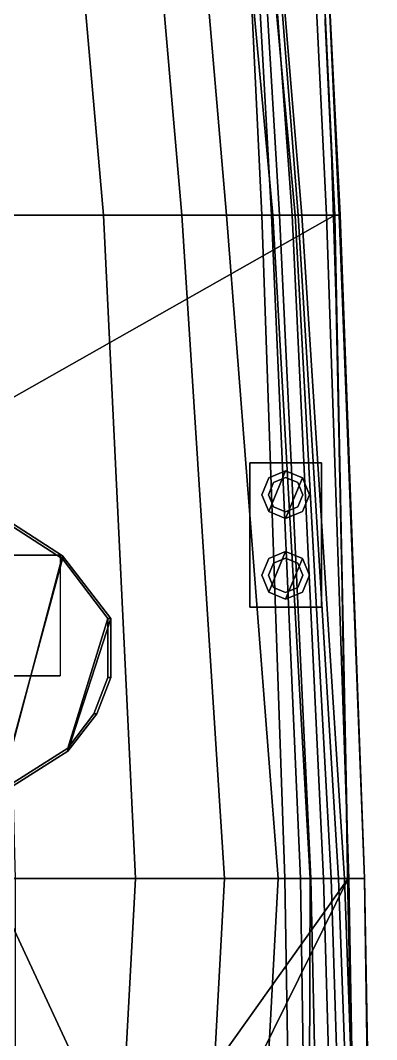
# Model space of a CAD drawing. Extents: x -12 to 12, y -95 to 93.
# Drawn here: x 6.57 to 11.34, y 17.83 to 31.5 of the extents above; entities that cross this region are included whole.
import ezdxf

# ---------------------------------------------------------------- set-up
doc = ezdxf.new("R2010")
doc.units = 0
doc.layers.get('0').update_dxf_attribs({"linetype": 'CONTINUOUS'})
doc.layers.add('RAILINGS', color=6, linetype='CONTINUOUS')
doc.layers.add('SUPERSCTUCTURE', color=3, linetype='CONTINUOUS')

msp = doc.modelspace()

# ---------------------------------------------------------------- linework, layer by layer
for points in [[(7.68, 28.89, -6.31), (6.26, 28.89, -6.94), (5.63, 38.12, -6.77), (6.87, 38.12, -6.24)], [(8.73, 28.89, -5.52), (7.68, 28.89, -6.31), (6.87, 38.12, -6.24), (7.93, 38.12, -5.44)], [(9.33, 28.89, -4.83), (8.73, 28.89, -5.52), (7.93, 38.12, -5.44), (8.54, 38.12, -4.7)], [(9.95, 28.89, -3.61), (9.33, 28.89, -4.83), (8.54, 38.12, -4.7), (9.1, 38.12, -3.61)], [(10.25, 28.89, -2.68), (9.95, 28.89, -3.61), (9.1, 38.12, -3.61), (9.4, 38.12, -2.68)], [(9.8, 28.89, 1.01), (9.93, 28.89, 0.7), (9.42, 38.12, 0.7), (9.36, 38.12, 1.11)], [(10.67, 28.89, 4.57), (9.8, 28.89, 1.01), (9.36, 38.12, 1.11), (10.22, 38.12, 4.57)], [(10.34, 28.89, -1.97), (10.25, 28.89, -2.68), (9.4, 38.12, -2.68), (9.57, 38.12, -1.51)], [(9.93, 28.89, 0.7), (10.04, 28.89, 0.39), (9.49, 38.12, 0.39), (9.42, 38.12, 0.7)], [(10.04, 28.89, 0.39), (10.21, 28.89, -0.06), (9.54, 38.12, -0.06), (9.49, 38.12, 0.39)], [(10.21, 28.89, -0.06), (10.29, 28.89, -0.83), (9.57, 38.12, -0.89), (9.54, 38.12, -0.06)], [(10.29, 28.89, -0.83), (10.34, 28.89, -1.32), (9.57, 38.12, -1.51), (9.57, 38.12, -0.89)], [(10.34, 28.89, -1.32), (10.34, 28.89, -1.97), (9.57, 38.12, -1.51)], [(10.85, 28.89, 5.5), (10.67, 28.89, 4.57), (10.22, 38.12, 4.57), (10.39, 38.12, 5.5)], [(10.78, 28.89, 6), (10.84, 28.89, 5.7), (10.41, 38.12, 5.7), (10.34, 38.12, 6.03)], [(10.84, 28.89, 5.7), (10.85, 28.89, 5.5), (10.39, 38.12, 5.5), (10.41, 38.12, 5.7)], [(8.11, 19.99, -6.31), (6.5, 19.99, -6.98), (6.26, 28.89, -6.94), (7.68, 28.89, -6.31)], [(9.3, 19.99, -5.52), (8.11, 19.99, -6.31), (7.68, 28.89, -6.31), (8.73, 28.89, -5.52)], [(10.02, 19.99, -4.72), (9.3, 19.99, -5.52), (8.73, 28.89, -5.52), (9.33, 28.89, -4.83)], [(10.45, 19.99, -3.96), (10.02, 19.99, -4.72), (9.33, 28.89, -4.83), (9.95, 28.89, -3.61)], [(10.11, 19.99, 1.01), (10.32, 19.99, 0.7), (9.93, 28.89, 0.7), (9.8, 28.89, 1.01)], [(10.97, 19.99, 4.57), (10.11, 19.99, 1.01), (9.8, 28.89, 1.01), (10.67, 28.89, 4.57)], [(10.32, 19.99, 0.7), (10.46, 19.99, 0.39), (10.04, 28.89, 0.39), (9.93, 28.89, 0.7)], [(10.73, 19.99, -3.06), (10.45, 19.99, -3.96), (9.95, 28.89, -3.61), (10.25, 28.89, -2.68)], [(10.46, 19.99, 0.39), (10.63, 19.99, -0.06), (10.21, 28.89, -0.06), (10.04, 28.89, 0.39)], [(10.63, 19.99, -0.06), (10.83, 19.99, -0.83), (10.29, 28.89, -0.83), (10.21, 28.89, -0.06)], [(10.91, 19.99, -1.97), (10.73, 19.99, -3.06), (10.25, 28.89, -2.68), (10.34, 28.89, -1.97)], [(10.83, 19.99, -0.83), (10.91, 19.99, -1.46), (10.34, 28.89, -1.32), (10.29, 28.89, -0.83)], [(10.91, 19.99, -1.46), (10.91, 19.99, -1.97), (10.34, 28.89, -1.97), (10.34, 28.89, -1.32)], [(11.18, 19.99, 5.5), (10.97, 19.99, 4.57), (10.67, 28.89, 4.57), (10.85, 28.89, 5.5)], [(10.96, 19.99, 5.97), (11.18, 19.99, 5.7), (10.84, 28.89, 5.7), (10.78, 28.89, 6)], [(11.18, 19.99, 5.7), (11.18, 19.99, 5.5), (10.85, 28.89, 5.5), (10.84, 28.89, 5.7)], [(10.6, 25.57, 6.08), (10.6, 25.57, 5.98), (9.64, 25.57, 5.98), (9.64, 25.57, 6.08)], [(10.6, 23.63, 6.08), (10.6, 25.57, 6.08), (9.64, 25.57, 6.08), (9.64, 23.63, 6.08)], [(9.64, 25.57, 6.08), (9.64, 25.57, 5.98), (9.64, 23.63, 5.98), (9.64, 23.63, 6.08)], [(9.894, 25.366, 6.66), (9.8, 25.14, 6.66), (9.894, 24.914, 6.66), (10.12, 25.46, 6.66)], [(10.12, 25.46, 6.56), (9.894, 25.366, 6.56), (9.894, 25.366, 6.66), (10.12, 25.46, 6.66)], [(10.12, 25.46, 6.66), (9.894, 24.914, 6.66), (10.12, 24.82, 6.66), (10.346, 25.366, 6.66)], [(10.346, 25.366, 6.56), (10.12, 25.46, 6.56), (10.12, 25.46, 6.66), (10.346, 25.366, 6.66)], [(10.6, 23.63, 5.98), (10.6, 25.57, 5.98), (10.6, 25.57, 6.08), (10.6, 23.63, 6.08)], [(9.894, 25.366, 6.56), (9.8, 25.14, 6.56), (9.8, 25.14, 6.66), (9.894, 25.366, 6.66)], [(9.957, 25.303, 6.08), (9.89, 25.14, 6.08), (9.89, 25.14, 6.56), (9.957, 25.303, 6.56)], [(10.12, 25.37, 6.08), (9.957, 25.303, 6.08), (9.957, 25.303, 6.56), (10.12, 25.37, 6.56)], [(10.283, 25.303, 6.08), (10.12, 25.37, 6.08), (10.12, 25.37, 6.56), (10.283, 25.303, 6.56)], [(10.346, 25.366, 6.66), (10.12, 24.82, 6.66), (10.346, 24.914, 6.66), (10.44, 25.14, 6.66)], [(10.35, 25.14, 6.08), (10.283, 25.303, 6.08), (10.283, 25.303, 6.56), (10.35, 25.14, 6.56)], [(10.44, 25.14, 6.56), (10.346, 25.366, 6.56), (10.346, 25.366, 6.66), (10.44, 25.14, 6.66)], [(9.8, 25.14, 6.56), (9.894, 24.914, 6.56), (9.894, 24.914, 6.66), (9.8, 25.14, 6.66)], [(9.89, 25.14, 6.08), (9.957, 24.977, 6.08), (9.957, 24.977, 6.56), (9.89, 25.14, 6.56)], [(10.283, 24.977, 6.08), (10.35, 25.14, 6.08), (10.35, 25.14, 6.56), (10.283, 24.977, 6.56)], [(10.346, 24.914, 6.56), (10.44, 25.14, 6.56), (10.44, 25.14, 6.66), (10.346, 24.914, 6.66)], [(5.64, 21.12, 10.82), (6.15, 24.95, 10.82), (7.13, 24.32, 10.82), (6.28, 21.12, 10.82)], [(7.13, 24.28, 10.92), (6.15, 24.91, 10.92), (5.64, 21.16, 10.92), (6.28, 21.16, 10.92)], [(7.13, 24.32, 11.9), (6.15, 24.95, 11.9), (6.15, 24.91, 11.9), (7.13, 24.28, 11.9)], [(7.13, 24.32, 10.82), (6.15, 24.95, 10.82), (6.15, 24.95, 11.9), (7.13, 24.32, 11.9)], [(6.15, 24.91, 11.9), (6.15, 24.91, 10.92), (7.13, 24.28, 10.92), (7.13, 24.28, 11.9)], [(9.894, 24.914, 6.56), (10.12, 24.82, 6.56), (10.12, 24.82, 6.66), (9.894, 24.914, 6.66)], [(9.957, 24.977, 6.08), (10.12, 24.91, 6.08), (10.12, 24.91, 6.56), (9.957, 24.977, 6.56)], [(10.12, 24.91, 6.08), (10.283, 24.977, 6.08), (10.283, 24.977, 6.56), (10.12, 24.91, 6.56)], [(10.12, 24.82, 6.56), (10.346, 24.914, 6.56), (10.346, 24.914, 6.66), (10.12, 24.82, 6.66)], [(9.894, 24.286, 6.66), (9.8, 24.06, 6.66), (9.894, 23.834, 6.66), (10.12, 24.38, 6.66)], [(10.12, 24.38, 6.56), (9.894, 24.286, 6.56), (9.894, 24.286, 6.66), (10.12, 24.38, 6.66)], [(10.12, 24.38, 6.66), (9.894, 23.834, 6.66), (10.12, 23.74, 6.66), (10.346, 24.286, 6.66)], [(10.346, 24.286, 6.56), (10.12, 24.38, 6.56), (10.12, 24.38, 6.66), (10.346, 24.286, 6.66)], [(7.1, 24.33, 10.82), (4.59, 24.33, 9.71), (1.41, 24.33, 9.71), (1.41, 24.33, 10.82)], [(7.1, 22.71, 10.82), (4.59, 22.71, 9.71), (4.59, 24.33, 9.71), (7.1, 24.33, 10.82)], [(6.28, 21.12, 10.82), (7.13, 24.32, 10.82), (7.78, 23.48, 10.82), (7.2, 21.7, 10.82)], [(7.74, 23.48, 10.92), (7.13, 24.28, 10.92), (6.28, 21.16, 10.92), (7.2, 21.74, 10.92)], [(7.78, 23.48, 10.82), (7.13, 24.32, 10.82), (7.13, 24.32, 11.9), (7.78, 23.48, 11.9)], [(7.78, 23.48, 11.9), (7.13, 24.32, 11.9), (7.13, 24.28, 11.9), (7.74, 23.48, 11.9)], [(7.13, 24.28, 11.9), (7.13, 24.28, 10.92), (7.74, 23.48, 10.92), (7.74, 23.48, 11.9)], [(9.894, 24.286, 6.56), (9.8, 24.06, 6.56), (9.8, 24.06, 6.66), (9.894, 24.286, 6.66)], [(9.957, 24.223, 6.08), (9.89, 24.06, 6.08), (9.89, 24.06, 6.56), (9.957, 24.223, 6.56)], [(10.12, 24.29, 6.08), (9.957, 24.223, 6.08), (9.957, 24.223, 6.56), (10.12, 24.29, 6.56)], [(10.283, 24.223, 6.08), (10.12, 24.29, 6.08), (10.12, 24.29, 6.56), (10.283, 24.223, 6.56)], [(10.346, 24.286, 6.66), (10.12, 23.74, 6.66), (10.346, 23.834, 6.66), (10.44, 24.06, 6.66)], [(10.35, 24.06, 6.08), (10.283, 24.223, 6.08), (10.283, 24.223, 6.56), (10.35, 24.06, 6.56)], [(10.44, 24.06, 6.56), (10.346, 24.286, 6.56), (10.346, 24.286, 6.66), (10.44, 24.06, 6.66)], [(9.8, 24.06, 6.56), (9.894, 23.834, 6.56), (9.894, 23.834, 6.66), (9.8, 24.06, 6.66)], [(9.89, 24.06, 6.08), (9.957, 23.897, 6.08), (9.957, 23.897, 6.56), (9.89, 24.06, 6.56)], [(10.283, 23.897, 6.08), (10.35, 24.06, 6.08), (10.35, 24.06, 6.56), (10.283, 23.897, 6.56)], [(10.346, 23.834, 6.56), (10.44, 24.06, 6.56), (10.44, 24.06, 6.66), (10.346, 23.834, 6.66)], [(9.894, 23.834, 6.56), (10.12, 23.74, 6.56), (10.12, 23.74, 6.66), (9.894, 23.834, 6.66)], [(9.957, 23.897, 6.08), (10.12, 23.83, 6.08), (10.12, 23.83, 6.56), (9.957, 23.897, 6.56)], [(10.12, 23.83, 6.08), (10.283, 23.897, 6.08), (10.283, 23.897, 6.56), (10.12, 23.83, 6.56)], [(10.12, 23.74, 6.56), (10.346, 23.834, 6.56), (10.346, 23.834, 6.66), (10.12, 23.74, 6.66)], [(9.64, 23.63, 6.08), (9.64, 23.63, 5.98), (10.6, 23.63, 5.98), (10.6, 23.63, 6.08)], [(7.2, 21.7, 10.82), (7.78, 23.48, 10.82), (7.78, 22.69, 10.82), (7.59, 22.2, 10.82)], [(7.74, 22.69, 10.92), (7.74, 23.48, 10.92), (7.2, 21.74, 10.92), (7.55, 22.2, 10.92)], [(7.78, 22.69, 11.9), (7.78, 23.48, 11.9), (7.74, 23.48, 11.9), (7.74, 22.69, 11.9)], [(7.74, 23.48, 11.9), (7.74, 23.48, 10.92), (7.74, 22.69, 10.92), (7.74, 22.69, 11.9)], [(7.78, 22.69, 10.82), (7.78, 23.48, 10.82), (7.78, 23.48, 11.9), (7.78, 22.69, 11.9)], [(2.13, 22.71, 10.82), (2.13, 22.71, 9.71), (4.59, 22.71, 9.71), (7.1, 22.71, 10.82)], [(7.74, 22.69, 11.9), (7.74, 22.69, 10.92), (7.55, 22.2, 10.92), (7.55, 22.2, 11.9)], [(7.59, 22.2, 11.9), (7.78, 22.69, 11.9), (7.74, 22.69, 11.9), (7.55, 22.2, 11.9)], [(7.59, 22.2, 10.82), (7.78, 22.69, 10.82), (7.78, 22.69, 11.9), (7.59, 22.2, 11.9)], [(7.2, 21.7, 11.9), (7.59, 22.2, 11.9), (7.55, 22.2, 11.9), (7.2, 21.74, 11.9)], [(7.55, 22.2, 11.9), (7.55, 22.2, 10.92), (7.2, 21.74, 10.92), (7.2, 21.74, 11.9)], [(7.2, 21.7, 10.82), (7.59, 22.2, 10.82), (7.59, 22.2, 11.9), (7.2, 21.7, 11.9)], [(7.2, 21.74, 11.9), (7.2, 21.74, 10.92), (6.28, 21.16, 10.92), (6.28, 21.16, 11.9)], [(6.28, 21.12, 11.9), (7.2, 21.7, 11.9), (7.2, 21.74, 11.9), (6.28, 21.16, 11.9)], [(6.28, 21.12, 10.82), (7.2, 21.7, 10.82), (7.2, 21.7, 11.9), (6.28, 21.12, 11.9)], [(7.61, 10.75, -6.73), (6.5, 10.75, -6.98), (6.5, 19.99, -6.98), (8.11, 19.99, -6.31)], [(8.8, 10.75, -6.21), (7.61, 10.75, -6.73), (8.11, 19.99, -6.31), (9.3, 19.99, -5.52)], [(9.52, 10.75, -5.72), (8.8, 10.75, -6.21), (9.3, 19.99, -5.52), (10.02, 19.99, -4.72)], [(10.42, 10.75, -4.79), (9.52, 10.75, -5.72), (10.02, 19.99, -4.72), (10.45, 19.99, -3.96)], [(10.26, 10.75, 1.01), (10.46, 10.75, 0.7), (10.32, 19.99, 0.7), (10.11, 19.99, 1.01)], [(11.13, 10.75, 4.57), (10.26, 10.75, 1.01), (10.11, 19.99, 1.01), (10.97, 19.99, 4.57)], [(10.46, 10.75, 0.7), (10.66, 10.75, 0.39), (10.46, 19.99, 0.39), (10.32, 19.99, 0.7)], [(11.02, 10.75, -3.54), (10.42, 10.75, -4.79), (10.45, 19.99, -3.96), (10.73, 19.99, -3.06)], [(10.66, 10.75, 0.39), (10.89, 10.75, -0.06), (10.63, 19.99, -0.06), (10.46, 19.99, 0.39)], [(10.89, 10.75, -0.06), (11.16, 10.75, -0.83), (10.83, 19.99, -0.83), (10.63, 19.99, -0.06)], [(11.24, 10.75, -2.57), (11.02, 10.75, -3.54), (10.73, 19.99, -3.06), (10.91, 19.99, -1.97)], [(11.16, 10.75, -0.83), (11.24, 10.75, -1.6), (10.91, 19.99, -1.46), (10.83, 19.99, -0.83)], [(11.24, 10.75, -1.6), (11.24, 10.75, -2.57), (10.91, 19.99, -1.97), (10.91, 19.99, -1.46)], [(11.13, 10.75, 5.97), (11.31, 10.75, 5.78), (11.18, 19.99, 5.7), (10.96, 19.99, 5.97)], [(11.34, 10.75, 5.5), (11.13, 10.75, 4.57), (10.97, 19.99, 4.57), (11.18, 19.99, 5.5)], [(11.31, 10.75, 5.78), (11.34, 10.75, 5.5), (11.18, 19.99, 5.5), (11.18, 19.99, 5.7)], [(6.22, 19.86, 14.54), (8, 16.03, 23.91), (8, 16.03, 23.96), (6.22, 19.86, 14.59)], [(6.22, 19.86, 14.59), (8, 16.03, 23.96), (8, 16.03, 23.91), (6.22, 19.86, 14.54)]]:
    msp.add_3dface(points)
at = {"color": 2}
for points in [[(7.96, 16.03, 23.9), (7.92, 16.03, 23.94), (2.92, 18.38, 22.17), (2.96, 18.38, 22.13)], [(7.92, 16.03, 23.94), (7.96, 16.03, 23.98), (2.96, 18.38, 22.21), (2.92, 18.38, 22.17)], [(8, 16.03, 23.94), (7.96, 16.03, 23.9), (2.96, 18.38, 22.13), (3, 18.38, 22.17)], [(7.96, 16.03, 23.98), (8, 16.03, 23.94), (3, 18.38, 22.17), (2.96, 18.38, 22.21)]]:
    msp.add_3dface(points, dxfattribs=at)
at = {"layer": 'RAILINGS'}
for points in [[(10.65, 31.48, 7.18), (10.65, 31.53, 7.18), (10.65, 31.53, 6), (10.65, 31.48, 6)], [(10.65, 31.48, 6), (10.65, 31.53, 6), (10.65, 31.53, 7.18), (10.65, 31.48, 7.18)], [(10.65, 31.48, 7.13), (10.65, 31.48, 7.18), (10.74, 29.62, 7.18), (10.74, 29.62, 7.13)], [(10.74, 29.62, 7.13), (10.74, 29.62, 7.18), (10.65, 31.48, 7.18), (10.65, 31.48, 7.13)], [(10.74, 29.62, 6.61), (10.74, 29.62, 6.66), (10.65, 31.48, 6.66), (10.65, 31.48, 6.61)], [(10.65, 31.48, 6.61), (10.65, 31.48, 6.66), (10.74, 29.62, 6.66), (10.74, 29.62, 6.61)], [(10.74, 29.57, 7.18), (10.74, 29.62, 7.18), (10.74, 29.62, 6), (10.74, 29.57, 6)], [(10.74, 29.57, 6), (10.74, 29.62, 6), (10.74, 29.62, 7.18), (10.74, 29.57, 7.18)], [(10.74, 29.57, 7.13), (10.74, 29.57, 7.18), (10.8, 27.71, 7.17), (10.8, 27.71, 7.12)], [(10.8, 27.71, 7.12), (10.8, 27.71, 7.17), (10.74, 29.57, 7.18), (10.74, 29.57, 7.13)], [(10.8, 27.71, 6.6), (10.8, 27.71, 6.65), (10.74, 29.57, 6.66), (10.74, 29.57, 6.61)], [(10.74, 29.57, 6.61), (10.74, 29.57, 6.66), (10.8, 27.71, 6.65), (10.8, 27.71, 6.6)], [(10.8, 27.66, 7.17), (10.8, 27.71, 7.17), (10.8, 27.71, 5.99), (10.8, 27.66, 5.99)], [(10.8, 27.66, 5.99), (10.8, 27.71, 5.99), (10.8, 27.71, 7.17), (10.8, 27.66, 7.17)], [(10.8, 27.66, 7.12), (10.8, 27.66, 7.17), (10.84, 25.8, 7.16), (10.84, 25.8, 7.11)], [(10.84, 25.8, 7.11), (10.84, 25.8, 7.16), (10.8, 27.66, 7.17), (10.8, 27.66, 7.12)], [(10.84, 25.8, 6.59), (10.84, 25.8, 6.64), (10.8, 27.66, 6.65), (10.8, 27.66, 6.6)], [(10.8, 27.66, 6.6), (10.8, 27.66, 6.65), (10.84, 25.8, 6.64), (10.84, 25.8, 6.59)], [(10.84, 25.75, 7.16), (10.84, 25.8, 7.16), (10.84, 25.8, 5.98), (10.84, 25.75, 5.98)], [(10.84, 25.75, 5.98), (10.84, 25.8, 5.98), (10.84, 25.8, 7.16), (10.84, 25.75, 7.16)], [(10.84, 25.75, 7.11), (10.84, 25.75, 7.16), (10.88, 23.89, 7.15), (10.88, 23.89, 7.1)], [(10.88, 23.89, 7.1), (10.88, 23.89, 7.15), (10.84, 25.75, 7.16), (10.84, 25.75, 7.11)], [(10.88, 23.89, 6.58), (10.88, 23.89, 6.63), (10.84, 25.75, 6.64), (10.84, 25.75, 6.59)], [(10.84, 25.75, 6.59), (10.84, 25.75, 6.64), (10.88, 23.89, 6.63), (10.88, 23.89, 6.58)], [(10.88, 23.84, 5.97), (10.88, 23.89, 5.97), (10.88, 23.89, 7.15), (10.88, 23.84, 7.15)], [(10.88, 23.84, 7.15), (10.88, 23.89, 7.15), (10.88, 23.89, 5.97), (10.88, 23.84, 5.97)], [(10.91, 21.98, 7.1), (10.91, 21.98, 7.15), (10.88, 23.84, 7.15), (10.88, 23.84, 7.1)], [(10.88, 23.84, 7.1), (10.88, 23.84, 7.15), (10.91, 21.98, 7.15), (10.91, 21.98, 7.1)], [(10.88, 23.84, 6.58), (10.88, 23.84, 6.63), (10.91, 21.98, 6.63), (10.91, 21.98, 6.58)], [(10.91, 21.98, 6.58), (10.91, 21.98, 6.63), (10.88, 23.84, 6.63), (10.88, 23.84, 6.58)], [(10.92, 21.93, 7.15), (10.91, 21.98, 7.15), (10.91, 21.98, 5.97), (10.92, 21.93, 5.97)], [(10.92, 21.93, 5.97), (10.91, 21.98, 5.97), (10.91, 21.98, 7.15), (10.92, 21.93, 7.15)], [(10.92, 21.93, 7.1), (10.92, 21.93, 7.15), (10.95, 20.07, 7.15), (10.95, 20.07, 7.1)], [(10.95, 20.07, 7.1), (10.95, 20.07, 7.15), (10.92, 21.93, 7.15), (10.92, 21.93, 7.1)], [(10.95, 20.07, 6.58), (10.95, 20.07, 6.63), (10.92, 21.93, 6.63), (10.92, 21.93, 6.58)], [(10.92, 21.93, 6.58), (10.92, 21.93, 6.63), (10.95, 20.07, 6.63), (10.95, 20.07, 6.58)], [(10.95, 20.02, 5.97), (10.95, 20.07, 5.97), (10.95, 20.07, 7.15), (10.95, 20.02, 7.15)], [(10.95, 20.02, 7.15), (10.95, 20.07, 7.15), (10.95, 20.07, 5.97), (10.95, 20.02, 5.97)], [(10.99, 18.16, 7.1), (10.99, 18.16, 7.15), (10.95, 20.02, 7.15), (10.95, 20.02, 7.1)], [(10.95, 20.02, 7.1), (10.95, 20.02, 7.15), (10.99, 18.16, 7.15), (10.99, 18.16, 7.1)], [(10.95, 20.02, 6.58), (10.95, 20.02, 6.63), (10.99, 18.16, 6.63), (10.99, 18.16, 6.58)], [(10.99, 18.16, 6.58), (10.99, 18.16, 6.63), (10.95, 20.02, 6.63), (10.95, 20.02, 6.58)], [(10.99, 18.11, 7.15), (10.99, 18.16, 7.15), (10.99, 18.16, 5.97), (10.99, 18.11, 5.97)], [(10.99, 18.11, 5.97), (10.99, 18.16, 5.97), (10.99, 18.16, 7.15), (10.99, 18.11, 7.15)], [(10.99, 18.11, 7.1), (10.99, 18.11, 7.15), (11.02, 16.25, 7.15), (11.02, 16.25, 7.1)], [(11.02, 16.25, 7.1), (11.02, 16.25, 7.15), (10.99, 18.11, 7.15), (10.99, 18.11, 7.1)], [(11.02, 16.25, 6.58), (11.02, 16.25, 6.63), (10.99, 18.11, 6.63), (10.99, 18.11, 6.58)], [(10.99, 18.11, 6.58), (10.99, 18.11, 6.63), (11.02, 16.25, 6.63), (11.02, 16.25, 6.58)]]:
    msp.add_3dface(points, dxfattribs=at)
at = {"layer": 'SUPERSCTUCTURE'}
for points in [[(3.83, 28.89, 6), (10.78, 28.89, 6), (10.34, 38.12, 6.03), (3.83, 37.94, 6.03)], [(3.83, 24.95, 6.012), (10.78, 28.89, 6), (10.78, 28.89, 6), (3.83, 28.89, 6)], [(3.83, 19.99, 5.97), (10.96, 19.99, 5.97), (10.78, 28.89, 6), (3.83, 24.95, 6.012)], [(3.83, 11.47, 5.97), (4.9, 11.47, 5.97), (10.96, 19.99, 5.97), (3.83, 19.99, 5.97)], [(4.9, 8.84, 5.99), (5.46, 8.84, 5.99), (10.96, 19.99, 5.97), (4.9, 11.47, 5.97)], [(5.46, 8.84, 5.99), (11.13, 10.75, 5.97), (10.96, 19.99, 5.97), (5.46, 8.84, 5.99)]]:
    msp.add_3dface(points, dxfattribs=at)

doc.saveas('drawing.dxf')
